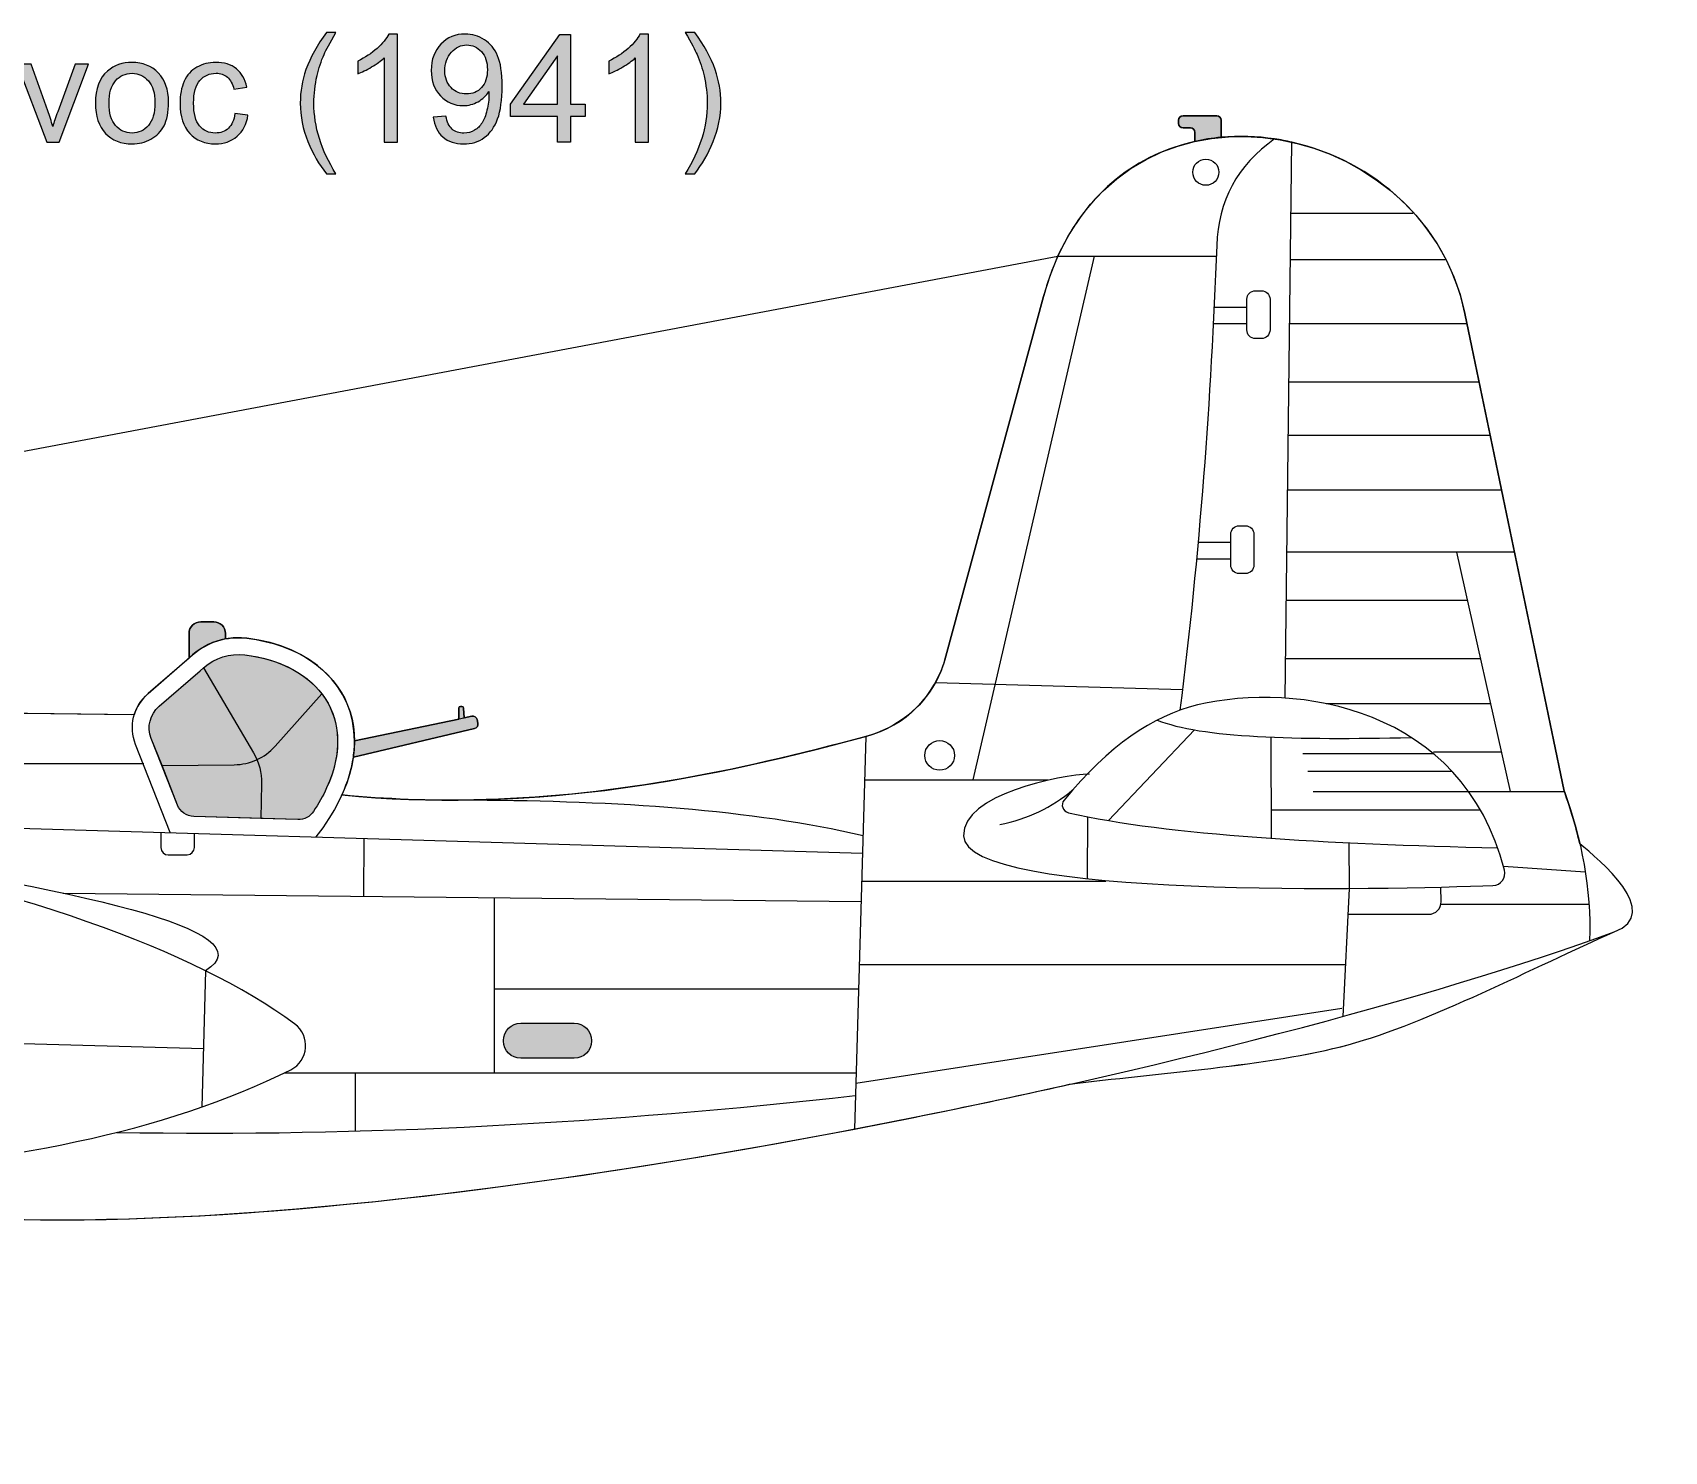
# Model space of a CAD drawing. Extents: x 34 to 386, y 42 to 323.
# Drawn here: x 113.8 to 182.6, y 263.4 to 323.3 of the extents above; entities that cross this region are included whole.
import ezdxf

# ---------------------------------------------------------------- set-up
doc = ezdxf.new("R2010")
doc.units = 0
doc.header["$MEASUREMENT"] = 0
for name, color, linetype in [('4-VIEW', 7, 'CONTINUOUS'), ('SOLIDS', 7, 'CONTINUOUS'), ('TITLE', 7, 'CONTINUOUS')]:
    doc.layers.add(name, color=color, linetype=linetype)

# ---------------------------------------------------------------- blocks, each defined once
blk = doc.blocks.new('BLOCK_26')
at = {"layer": 'TITLE'}
h = blk.add_hatch(color=7, dxfattribs=at)
h.dxf.hatch_style = 2
edge = h.paths.add_edge_path()
edge.add_spline(control_points=[(126.165, 317.297), (125.857, 317.686), (125.597, 318.141), (125.384, 318.662), (125.171, 319.183), (125.065, 319.722), (125.065, 320.28), (125.065, 320.772), (125.144, 321.243), (125.303, 321.694), (125.489, 322.217), (125.777, 322.738), (126.165, 323.257), (126.165, 323.257), (126.565, 323.257), (126.565, 323.257), (126.315, 322.827), (126.15, 322.52), (126.069, 322.336), (125.943, 322.051), (125.844, 321.753), (125.771, 321.443), (125.683, 321.056), (125.638, 320.668), (125.638, 320.277), (125.638, 319.283), (125.947, 318.29), (126.565, 317.297), (126.565, 317.297), (126.165, 317.297), (126.165, 317.297)], knot_values=[0, 0, 0, 0, 1, 1, 1, 2, 2, 2, 3, 3, 3, 4, 4, 4, 5, 5, 5, 6, 6, 6, 7, 7, 7, 8, 8, 8, 9, 9, 9, 10, 10, 10, 10], degree=3, periodic=1)
h = blk.add_hatch(color=7, dxfattribs=at)
h.dxf.hatch_style = 2
edge = h.paths.add_edge_path()
edge.add_spline(control_points=[(129.16, 318.634), (129.16, 318.634), (128.602, 318.634), (128.602, 318.634), (128.602, 318.634), (128.602, 322.19), (128.602, 322.19), (128.468, 322.062), (128.292, 321.934), (128.074, 321.806), (127.856, 321.678), (127.66, 321.581), (127.486, 321.517), (127.486, 321.517), (127.486, 322.057), (127.486, 322.057), (127.798, 322.204), (128.071, 322.381), (128.305, 322.59), (128.538, 322.799), (128.704, 323.001), (128.801, 323.198), (128.801, 323.198), (129.16, 323.198), (129.16, 323.198), (129.16, 323.198), (129.16, 318.634), (129.16, 318.634)], knot_values=[0, 0, 0, 0, 1, 1, 1, 2, 2, 2, 3, 3, 3, 4, 4, 4, 5, 5, 5, 6, 6, 6, 7, 7, 7, 8, 8, 8, 9, 9, 9, 9], degree=3, periodic=1)
h = blk.add_hatch(color=7, dxfattribs=at)
h.dxf.hatch_style = 2
edge = h.paths.add_edge_path()
edge.add_spline(control_points=[(130.674, 319.685), (130.674, 319.685), (131.21, 319.734), (131.21, 319.734), (131.255, 319.482), (131.342, 319.299), (131.47, 319.186), (131.599, 319.072), (131.763, 319.015), (131.963, 319.015), (132.135, 319.015), (132.285, 319.054), (132.414, 319.133), (132.544, 319.212), (132.65, 319.316), (132.732, 319.448), (132.815, 319.579), (132.884, 319.756), (132.94, 319.979), (132.996, 320.203), (133.024, 320.43), (133.024, 320.662), (133.024, 320.686), (133.023, 320.724), (133.021, 320.773), (132.909, 320.595), (132.757, 320.451), (132.563, 320.341), (132.37, 320.23), (132.161, 320.175), (131.935, 320.175), (131.559, 320.175), (131.241, 320.311), (130.98, 320.584), (130.72, 320.857), (130.59, 321.217), (130.59, 321.663), (130.59, 322.124), (130.726, 322.495), (130.998, 322.776), (131.269, 323.057), (131.61, 323.198), (132.019, 323.198), (132.315, 323.198), (132.585, 323.118), (132.83, 322.959), (133.075, 322.8), (133.261, 322.573), (133.388, 322.279), (133.515, 321.984), (133.579, 321.558), (133.579, 321), (133.579, 320.419), (133.516, 319.956), (133.39, 319.612), (133.264, 319.268), (133.076, 319.006), (132.827, 318.826), (132.578, 318.646), (132.286, 318.556), (131.951, 318.556), (131.595, 318.556), (131.305, 318.655), (131.08, 318.852), (130.854, 319.05), (130.719, 319.327), (130.674, 319.685)], knot_values=[0, 0, 0, 0, 1, 1, 1, 2, 2, 2, 3, 3, 3, 4, 4, 4, 5, 5, 5, 6, 6, 6, 7, 7, 7, 8, 8, 8, 9, 9, 9, 10, 10, 10, 11, 11, 11, 12, 12, 12, 13, 13, 13, 14, 14, 14, 15, 15, 15, 16, 16, 16, 17, 17, 17, 18, 18, 18, 19, 19, 19, 20, 20, 20, 21, 21, 21, 22, 22, 22, 22], degree=3, periodic=1)
edge = h.paths.add_edge_path()
edge.add_spline(control_points=[(132.959, 321.691), (132.959, 322.011), (132.873, 322.266), (132.703, 322.454), (132.532, 322.642), (132.327, 322.736), (132.087, 322.736), (131.839, 322.736), (131.623, 322.635), (131.439, 322.432), (131.255, 322.229), (131.163, 321.967), (131.163, 321.644), (131.163, 321.355), (131.251, 321.12), (131.425, 320.939), (131.6, 320.758), (131.816, 320.668), (132.072, 320.668), (132.33, 320.668), (132.543, 320.758), (132.709, 320.939), (132.875, 321.12), (132.959, 321.371), (132.959, 321.691)], knot_values=[0, 0, 0, 0, 1, 1, 1, 2, 2, 2, 3, 3, 3, 4, 4, 4, 5, 5, 5, 6, 6, 6, 7, 7, 7, 8, 8, 8, 8], degree=3, periodic=1)
h = blk.add_hatch(color=7, dxfattribs=at)
h.dxf.hatch_style = 2
h.paths.add_polyline_path([(135.91, 318.634), (135.91, 319.722), (133.938, 319.722), (133.938, 320.234), (136.013, 323.179), (136.469, 323.179), (136.469, 320.234), (137.082, 320.234), (137.082, 319.722), (136.469, 319.722), (136.469, 318.634)])
h.paths.add_polyline_path([(135.91, 320.234), (135.91, 322.283), (134.487, 320.234)])
h = blk.add_hatch(color=7, dxfattribs=at)
h.dxf.hatch_style = 2
edge = h.paths.add_edge_path()
edge.add_spline(control_points=[(139.755, 318.634), (139.755, 318.634), (139.197, 318.634), (139.197, 318.634), (139.197, 318.634), (139.197, 322.19), (139.197, 322.19), (139.063, 322.062), (138.886, 321.934), (138.668, 321.806), (138.45, 321.678), (138.254, 321.581), (138.081, 321.517), (138.081, 321.517), (138.081, 322.057), (138.081, 322.057), (138.393, 322.204), (138.666, 322.381), (138.899, 322.59), (139.133, 322.799), (139.298, 323.001), (139.395, 323.198), (139.395, 323.198), (139.755, 323.198), (139.755, 323.198), (139.755, 323.198), (139.755, 318.634), (139.755, 318.634)], knot_values=[0, 0, 0, 0, 1, 1, 1, 2, 2, 2, 3, 3, 3, 4, 4, 4, 5, 5, 5, 6, 6, 6, 7, 7, 7, 8, 8, 8, 9, 9, 9, 9], degree=3, periodic=1)
h = blk.add_hatch(color=7, dxfattribs=at)
h.dxf.hatch_style = 2
edge = h.paths.add_edge_path()
edge.add_spline(control_points=[(141.705, 317.297), (141.705, 317.297), (141.305, 317.297), (141.305, 317.297), (141.923, 318.29), (142.232, 319.283), (142.232, 320.277), (142.232, 320.666), (142.188, 321.051), (142.099, 321.434), (142.029, 321.744), (141.931, 322.041), (141.805, 322.327), (141.724, 322.513), (141.558, 322.823), (141.305, 323.257), (141.305, 323.257), (141.705, 323.257), (141.705, 323.257), (142.094, 322.738), (142.381, 322.217), (142.567, 321.694), (142.727, 321.243), (142.806, 320.772), (142.806, 320.28), (142.806, 319.722), (142.699, 319.183), (142.485, 318.662), (142.271, 318.141), (142.011, 317.686), (141.705, 317.297)], knot_values=[0, 0, 0, 0, 1, 1, 1, 2, 2, 2, 3, 3, 3, 4, 4, 4, 5, 5, 5, 6, 6, 6, 7, 7, 7, 8, 8, 8, 9, 9, 9, 10, 10, 10, 10], degree=3, periodic=1)
h = blk.add_hatch(color=7, dxfattribs=at)
h.dxf.hatch_style = 2
edge = h.paths.add_edge_path()
edge.add_spline(control_points=[(114.368, 318.634), (114.368, 318.634), (113.115, 321.927), (113.115, 321.927), (113.115, 321.927), (113.704, 321.927), (113.704, 321.927), (113.704, 321.927), (114.411, 319.955), (114.411, 319.955), (114.487, 319.742), (114.558, 319.521), (114.622, 319.291), (114.671, 319.465), (114.741, 319.674), (114.83, 319.917), (114.83, 319.917), (115.561, 321.927), (115.561, 321.927), (115.561, 321.927), (116.135, 321.927), (116.135, 321.927), (116.135, 321.927), (114.888, 318.634), (114.888, 318.634), (114.888, 318.634), (114.368, 318.634), (114.368, 318.634)], knot_values=[0, 0, 0, 0, 1, 1, 1, 2, 2, 2, 3, 3, 3, 4, 4, 4, 5, 5, 5, 6, 6, 6, 7, 7, 7, 8, 8, 8, 9, 9, 9, 9], degree=3, periodic=1)
h = blk.add_hatch(color=7, dxfattribs=at)
h.dxf.hatch_style = 2
edge = h.paths.add_edge_path()
edge.add_spline(control_points=[(116.42, 320.28), (116.42, 320.89), (116.59, 321.342), (116.929, 321.635), (117.212, 321.879), (117.557, 322.001), (117.964, 322.001), (118.417, 322.001), (118.787, 321.853), (119.074, 321.556), (119.362, 321.259), (119.505, 320.85), (119.505, 320.327), (119.505, 319.903), (119.442, 319.57), (119.315, 319.327), (119.187, 319.084), (119.002, 318.895), (118.76, 318.761), (118.517, 318.627), (118.252, 318.559), (117.964, 318.559), (117.503, 318.559), (117.131, 318.707), (116.846, 319.003), (116.562, 319.298), (116.42, 319.724), (116.42, 320.28)], knot_values=[0, 0, 0, 0, 1, 1, 1, 2, 2, 2, 3, 3, 3, 4, 4, 4, 5, 5, 5, 6, 6, 6, 7, 7, 7, 8, 8, 8, 9, 9, 9, 9], degree=3, periodic=1)
edge = h.paths.add_edge_path()
edge.add_spline(control_points=[(116.994, 320.28), (116.994, 319.859), (117.086, 319.543), (117.27, 319.333), (117.454, 319.123), (117.685, 319.018), (117.964, 319.018), (118.241, 319.018), (118.472, 319.124), (118.656, 319.335), (118.84, 319.545), (118.932, 319.867), (118.932, 320.299), (118.932, 320.706), (118.839, 321.015), (118.654, 321.224), (118.469, 321.434), (118.239, 321.539), (117.964, 321.539), (117.685, 321.539), (117.454, 321.435), (117.27, 321.226), (117.086, 321.017), (116.994, 320.702), (116.994, 320.28)], knot_values=[0, 0, 0, 0, 1, 1, 1, 2, 2, 2, 3, 3, 3, 4, 4, 4, 5, 5, 5, 6, 6, 6, 7, 7, 7, 8, 8, 8, 8], degree=3, periodic=1)
h = blk.add_hatch(color=7, dxfattribs=at)
h.dxf.hatch_style = 2
edge = h.paths.add_edge_path()
edge.add_spline(control_points=[(122.308, 319.84), (122.308, 319.84), (122.857, 319.769), (122.857, 319.769), (122.797, 319.39), (122.644, 319.094), (122.396, 318.88), (122.149, 318.666), (121.846, 318.559), (121.486, 318.559), (121.036, 318.559), (120.674, 318.707), (120.4, 319.001), (120.126, 319.296), (119.989, 319.718), (119.989, 320.268), (119.989, 320.623), (120.048, 320.934), (120.166, 321.201), (120.283, 321.468), (120.463, 321.668), (120.704, 321.801), (120.944, 321.934), (121.206, 322.001), (121.49, 322.001), (121.847, 322.001), (122.14, 321.911), (122.367, 321.73), (122.594, 321.549), (122.74, 321.292), (122.804, 320.959), (122.804, 320.959), (122.262, 320.876), (122.262, 320.876), (122.21, 321.097), (122.118, 321.263), (121.987, 321.375), (121.856, 321.486), (121.697, 321.542), (121.511, 321.542), (121.23, 321.542), (121.002, 321.441), (120.826, 321.24), (120.65, 321.038), (120.562, 320.719), (120.562, 320.283), (120.562, 319.841), (120.647, 319.52), (120.817, 319.319), (120.986, 319.119), (121.207, 319.018), (121.48, 319.018), (121.699, 319.018), (121.882, 319.085), (122.029, 319.22), (122.176, 319.354), (122.269, 319.561), (122.308, 319.84)], knot_values=[0, 0, 0, 0, 1, 1, 1, 2, 2, 2, 3, 3, 3, 4, 4, 4, 5, 5, 5, 6, 6, 6, 7, 7, 7, 8, 8, 8, 9, 9, 9, 10, 10, 10, 11, 11, 11, 12, 12, 12, 13, 13, 13, 14, 14, 14, 15, 15, 15, 16, 16, 16, 17, 17, 17, 18, 18, 18, 19, 19, 19, 19], degree=3, periodic=1)
for points in [[(135.91, 318.634), (135.91, 319.722), (133.938, 319.722), (133.938, 320.234), (136.013, 323.179), (136.469, 323.179), (136.469, 320.234), (137.082, 320.234), (137.082, 319.722), (136.469, 319.722), (136.469, 318.634), (135.91, 318.634)], [(135.91, 320.234), (135.91, 322.283), (134.487, 320.234), (135.91, 320.234)]]:
    blk.add_lwpolyline(points, dxfattribs=at)
for points, knots in [([(126.165, 317.297), (125.857, 317.686), (125.597, 318.141), (125.384, 318.662), (125.171, 319.183), (125.065, 319.722), (125.065, 320.28), (125.065, 320.772), (125.144, 321.243), (125.303, 321.694), (125.489, 322.217), (125.777, 322.738), (126.165, 323.257), (126.165, 323.257), (126.565, 323.257), (126.565, 323.257), (126.315, 322.827), (126.15, 322.52), (126.069, 322.336), (125.943, 322.051), (125.844, 321.753), (125.771, 321.443), (125.683, 321.056), (125.638, 320.668), (125.638, 320.277), (125.638, 319.283), (125.947, 318.29), (126.565, 317.297), (126.565, 317.297), (126.165, 317.297), (126.165, 317.297)], [0, 0, 0, 0, 1, 1, 1, 2, 2, 2, 3, 3, 3, 4, 4, 4, 5, 5, 5, 6, 6, 6, 7, 7, 7, 8, 8, 8, 9, 9, 9, 10, 10, 10, 10]), ([(129.16, 318.634), (129.16, 318.634), (128.602, 318.634), (128.602, 318.634), (128.602, 318.634), (128.602, 322.19), (128.602, 322.19), (128.468, 322.062), (128.292, 321.934), (128.074, 321.806), (127.856, 321.678), (127.66, 321.581), (127.486, 321.517), (127.486, 321.517), (127.486, 322.057), (127.486, 322.057), (127.798, 322.204), (128.071, 322.381), (128.305, 322.59), (128.538, 322.799), (128.704, 323.001), (128.801, 323.198), (128.801, 323.198), (129.16, 323.198), (129.16, 323.198), (129.16, 323.198), (129.16, 318.634), (129.16, 318.634)], [0, 0, 0, 0, 1, 1, 1, 2, 2, 2, 3, 3, 3, 4, 4, 4, 5, 5, 5, 6, 6, 6, 7, 7, 7, 8, 8, 8, 9, 9, 9, 9]), ([(130.674, 319.685), (130.674, 319.685), (131.21, 319.734), (131.21, 319.734), (131.255, 319.482), (131.342, 319.299), (131.47, 319.186), (131.599, 319.072), (131.763, 319.015), (131.963, 319.015), (132.135, 319.015), (132.285, 319.054), (132.414, 319.133), (132.544, 319.212), (132.65, 319.316), (132.732, 319.448), (132.815, 319.579), (132.884, 319.756), (132.94, 319.979), (132.996, 320.203), (133.024, 320.43), (133.024, 320.662), (133.024, 320.686), (133.023, 320.724), (133.021, 320.773), (132.909, 320.595), (132.757, 320.451), (132.563, 320.341), (132.37, 320.23), (132.161, 320.175), (131.935, 320.175), (131.559, 320.175), (131.241, 320.311), (130.98, 320.584), (130.72, 320.857), (130.59, 321.217), (130.59, 321.663), (130.59, 322.124), (130.726, 322.495), (130.998, 322.776), (131.269, 323.057), (131.61, 323.198), (132.019, 323.198), (132.315, 323.198), (132.585, 323.118), (132.83, 322.959), (133.075, 322.8), (133.261, 322.573), (133.388, 322.279), (133.515, 321.984), (133.579, 321.558), (133.579, 321), (133.579, 320.419), (133.516, 319.956), (133.39, 319.612), (133.264, 319.268), (133.076, 319.006), (132.827, 318.826), (132.578, 318.646), (132.286, 318.556), (131.951, 318.556), (131.595, 318.556), (131.305, 318.655), (131.08, 318.852), (130.854, 319.05), (130.719, 319.327), (130.674, 319.685)], [0, 0, 0, 0, 1, 1, 1, 2, 2, 2, 3, 3, 3, 4, 4, 4, 5, 5, 5, 6, 6, 6, 7, 7, 7, 8, 8, 8, 9, 9, 9, 10, 10, 10, 11, 11, 11, 12, 12, 12, 13, 13, 13, 14, 14, 14, 15, 15, 15, 16, 16, 16, 17, 17, 17, 18, 18, 18, 19, 19, 19, 20, 20, 20, 21, 21, 21, 22, 22, 22, 22]), ([(139.755, 318.634), (139.755, 318.634), (139.197, 318.634), (139.197, 318.634), (139.197, 318.634), (139.197, 322.19), (139.197, 322.19), (139.063, 322.062), (138.886, 321.934), (138.668, 321.806), (138.45, 321.678), (138.254, 321.581), (138.081, 321.517), (138.081, 321.517), (138.081, 322.057), (138.081, 322.057), (138.393, 322.204), (138.666, 322.381), (138.899, 322.59), (139.133, 322.799), (139.298, 323.001), (139.395, 323.198), (139.395, 323.198), (139.755, 323.198), (139.755, 323.198), (139.755, 323.198), (139.755, 318.634), (139.755, 318.634)], [0, 0, 0, 0, 1, 1, 1, 2, 2, 2, 3, 3, 3, 4, 4, 4, 5, 5, 5, 6, 6, 6, 7, 7, 7, 8, 8, 8, 9, 9, 9, 9]), ([(141.705, 317.297), (141.705, 317.297), (141.305, 317.297), (141.305, 317.297), (141.923, 318.29), (142.232, 319.283), (142.232, 320.277), (142.232, 320.666), (142.188, 321.051), (142.099, 321.434), (142.029, 321.744), (141.931, 322.041), (141.805, 322.327), (141.724, 322.513), (141.558, 322.823), (141.305, 323.257), (141.305, 323.257), (141.705, 323.257), (141.705, 323.257), (142.094, 322.738), (142.381, 322.217), (142.567, 321.694), (142.727, 321.243), (142.806, 320.772), (142.806, 320.28), (142.806, 319.722), (142.699, 319.183), (142.485, 318.662), (142.271, 318.141), (142.011, 317.686), (141.705, 317.297)], [0, 0, 0, 0, 1, 1, 1, 2, 2, 2, 3, 3, 3, 4, 4, 4, 5, 5, 5, 6, 6, 6, 7, 7, 7, 8, 8, 8, 9, 9, 9, 10, 10, 10, 10]), ([(132.959, 321.691), (132.959, 322.011), (132.873, 322.266), (132.703, 322.454), (132.532, 322.642), (132.327, 322.736), (132.087, 322.736), (131.839, 322.736), (131.623, 322.635), (131.439, 322.432), (131.255, 322.229), (131.163, 321.967), (131.163, 321.644), (131.163, 321.355), (131.251, 321.12), (131.425, 320.939), (131.6, 320.758), (131.816, 320.668), (132.072, 320.668), (132.33, 320.668), (132.543, 320.758), (132.709, 320.939), (132.875, 321.12), (132.959, 321.371), (132.959, 321.691)], [0, 0, 0, 0, 1, 1, 1, 2, 2, 2, 3, 3, 3, 4, 4, 4, 5, 5, 5, 6, 6, 6, 7, 7, 7, 8, 8, 8, 8]), ([(114.368, 318.634), (114.368, 318.634), (113.115, 321.927), (113.115, 321.927), (113.115, 321.927), (113.704, 321.927), (113.704, 321.927), (113.704, 321.927), (114.411, 319.955), (114.411, 319.955), (114.487, 319.742), (114.558, 319.521), (114.622, 319.291), (114.671, 319.465), (114.741, 319.674), (114.83, 319.917), (114.83, 319.917), (115.561, 321.927), (115.561, 321.927), (115.561, 321.927), (116.135, 321.927), (116.135, 321.927), (116.135, 321.927), (114.888, 318.634), (114.888, 318.634), (114.888, 318.634), (114.368, 318.634), (114.368, 318.634)], [0, 0, 0, 0, 1, 1, 1, 2, 2, 2, 3, 3, 3, 4, 4, 4, 5, 5, 5, 6, 6, 6, 7, 7, 7, 8, 8, 8, 9, 9, 9, 9]), ([(116.42, 320.28), (116.42, 320.89), (116.59, 321.342), (116.929, 321.635), (117.212, 321.879), (117.557, 322.001), (117.964, 322.001), (118.417, 322.001), (118.787, 321.853), (119.074, 321.556), (119.362, 321.259), (119.505, 320.85), (119.505, 320.327), (119.505, 319.903), (119.442, 319.57), (119.315, 319.327), (119.187, 319.084), (119.002, 318.895), (118.76, 318.761), (118.517, 318.627), (118.252, 318.559), (117.964, 318.559), (117.503, 318.559), (117.131, 318.707), (116.846, 319.003), (116.562, 319.298), (116.42, 319.724), (116.42, 320.28)], [0, 0, 0, 0, 1, 1, 1, 2, 2, 2, 3, 3, 3, 4, 4, 4, 5, 5, 5, 6, 6, 6, 7, 7, 7, 8, 8, 8, 9, 9, 9, 9]), ([(116.994, 320.28), (116.994, 319.859), (117.086, 319.543), (117.27, 319.333), (117.454, 319.123), (117.685, 319.018), (117.964, 319.018), (118.241, 319.018), (118.472, 319.124), (118.656, 319.335), (118.84, 319.545), (118.932, 319.867), (118.932, 320.299), (118.932, 320.706), (118.839, 321.015), (118.654, 321.224), (118.469, 321.434), (118.239, 321.539), (117.964, 321.539), (117.685, 321.539), (117.454, 321.435), (117.27, 321.226), (117.086, 321.017), (116.994, 320.702), (116.994, 320.28)], [0, 0, 0, 0, 1, 1, 1, 2, 2, 2, 3, 3, 3, 4, 4, 4, 5, 5, 5, 6, 6, 6, 7, 7, 7, 8, 8, 8, 8]), ([(122.308, 319.84), (122.308, 319.84), (122.857, 319.769), (122.857, 319.769), (122.797, 319.39), (122.644, 319.094), (122.396, 318.88), (122.149, 318.666), (121.846, 318.559), (121.486, 318.559), (121.036, 318.559), (120.674, 318.707), (120.4, 319.001), (120.126, 319.296), (119.989, 319.718), (119.989, 320.268), (119.989, 320.623), (120.048, 320.934), (120.166, 321.201), (120.283, 321.468), (120.463, 321.668), (120.704, 321.801), (120.944, 321.934), (121.206, 322.001), (121.49, 322.001), (121.847, 322.001), (122.14, 321.911), (122.367, 321.73), (122.594, 321.549), (122.74, 321.292), (122.804, 320.959), (122.804, 320.959), (122.262, 320.876), (122.262, 320.876), (122.21, 321.097), (122.118, 321.263), (121.987, 321.375), (121.856, 321.486), (121.697, 321.542), (121.511, 321.542), (121.23, 321.542), (121.002, 321.441), (120.826, 321.24), (120.65, 321.038), (120.562, 320.719), (120.562, 320.283), (120.562, 319.841), (120.647, 319.52), (120.817, 319.319), (120.986, 319.119), (121.207, 319.018), (121.48, 319.018), (121.699, 319.018), (121.882, 319.085), (122.029, 319.22), (122.176, 319.354), (122.269, 319.561), (122.308, 319.84)], [0, 0, 0, 0, 1, 1, 1, 2, 2, 2, 3, 3, 3, 4, 4, 4, 5, 5, 5, 6, 6, 6, 7, 7, 7, 8, 8, 8, 9, 9, 9, 10, 10, 10, 11, 11, 11, 12, 12, 12, 13, 13, 13, 14, 14, 14, 15, 15, 15, 16, 16, 16, 17, 17, 17, 18, 18, 18, 19, 19, 19, 19])]:
    blk.add_open_spline(points, degree=3, knots=knots, dxfattribs=at)

msp = doc.modelspace()

# ---------------------------------------------------------------- hatches: boundary and pattern name
at = {"layer": 'SOLIDS'}
h = msp.add_hatch(color=7, dxfattribs=at)
edge = h.paths.add_edge_path()
edge.add_spline(control_points=[(162.116, 319.561), (162.116, 319.561), (162.116, 319.426), (162.116, 319.426), (162.116, 319.322), (162.201, 319.237), (162.306, 319.237), (162.306, 319.237), (162.615, 319.237), (162.615, 319.237), (162.72, 319.237), (162.805, 319.152), (162.805, 319.047), (162.805, 319.047), (162.805, 318.661), (162.805, 318.661), (163.171, 318.745), (163.543, 318.803), (163.917, 318.837), (163.917, 318.837), (163.917, 319.561), (163.917, 319.561), (163.917, 319.665), (163.832, 319.751), (163.727, 319.751), (163.727, 319.751), (162.306, 319.751), (162.306, 319.751), (162.201, 319.751), (162.116, 319.665), (162.116, 319.561)], knot_values=[0, 0, 0, 0, 1, 1, 1, 2, 2, 2, 3, 3, 3, 4, 4, 4, 5, 5, 5, 6, 6, 6, 7, 7, 7, 8, 8, 8, 9, 9, 9, 10, 10, 10, 10], degree=3, periodic=1)
h = msp.add_hatch(color=7, dxfattribs=at)
edge = h.paths.add_edge_path()
edge.add_spline(control_points=[(120.867, 298.388), (120.593, 298.388), (120.369, 298.165), (120.369, 297.891), (120.369, 297.891), (120.369, 296.856), (120.369, 296.856), (120.369, 296.856), (120.519, 296.987), (120.519, 296.987), (120.935, 297.348), (121.402, 297.577), (121.908, 297.67), (121.908, 297.67), (121.908, 297.891), (121.908, 297.891), (121.908, 298.165), (121.685, 298.388), (121.41, 298.388), (121.41, 298.388), (120.867, 298.388), (120.867, 298.388)], knot_values=[0, 0, 0, 0, 1, 1, 1, 2, 2, 2, 3, 3, 3, 4, 4, 4, 5, 5, 5, 6, 6, 6, 7, 7, 7, 7], degree=3, periodic=1)
h = msp.add_hatch(color=7, dxfattribs=at)
edge = h.paths.add_edge_path()
edge.add_spline(control_points=[(119.111, 294.82), (118.714, 294.475), (118.587, 293.957), (118.779, 293.467), (118.779, 293.467), (119.231, 292.316), (119.231, 292.316), (119.231, 292.316), (119.883, 290.654), (119.883, 290.654), (119.997, 290.365), (120.257, 290.182), (120.567, 290.173), (120.567, 290.173), (123.402, 290.089), (123.402, 290.089), (123.402, 290.089), (124.966, 290.043), (124.966, 290.043), (125.236, 290.035), (125.472, 290.157), (125.621, 290.384), (125.83, 290.7), (126.017, 291.03), (126.173, 291.374), (126.892, 292.95), (126.74, 294.337), (125.976, 295.344), (125.976, 295.344), (124.005, 293.143), (124.005, 293.143), (124.005, 293.143), (125.976, 295.344), (125.976, 295.344), (125.306, 296.226), (124.165, 296.817), (122.727, 296.987), (122.07, 297.065), (121.485, 296.885), (120.986, 296.45), (120.986, 296.45), (120.836, 296.319), (120.836, 296.319), (120.836, 296.319), (119.111, 294.82), (119.111, 294.82)], knot_values=[0, 0, 0, 0, 1, 1, 1, 2, 2, 2, 3, 3, 3, 4, 4, 4, 5, 5, 5, 6, 6, 6, 7, 7, 7, 8, 8, 8, 9, 9, 9, 10, 10, 10, 11, 11, 11, 12, 12, 12, 13, 13, 13, 14, 14, 14, 15, 15, 15, 15], degree=3, periodic=1)
h = msp.add_hatch(color=7, dxfattribs=at)
edge = h.paths.add_edge_path()
edge.add_spline(control_points=[(131.749, 294.285), (131.749, 294.285), (127.352, 293.362), (127.352, 293.362), (127.353, 293.139), (127.337, 292.911), (127.303, 292.677), (127.303, 292.677), (132.418, 293.883), (132.418, 293.883), (132.519, 293.907), (132.582, 294.007), (132.56, 294.109), (132.56, 294.109), (132.527, 294.257), (132.527, 294.257), (132.504, 294.358), (132.404, 294.423), (132.303, 294.401), (132.303, 294.401), (131.974, 294.333), (131.974, 294.333), (131.974, 294.333), (131.951, 294.749), (131.951, 294.749), (131.949, 294.786), (131.918, 294.816), (131.88, 294.816), (131.88, 294.816), (131.82, 294.816), (131.82, 294.816), (131.781, 294.816), (131.749, 294.784), (131.749, 294.745), (131.749, 294.745), (131.749, 294.285), (131.749, 294.285)], knot_values=[0, 0, 0, 0, 1, 1, 1, 2, 2, 2, 3, 3, 3, 4, 4, 4, 5, 5, 5, 6, 6, 6, 7, 7, 7, 8, 8, 8, 9, 9, 9, 10, 10, 10, 11, 11, 11, 12, 12, 12, 12], degree=3, periodic=1)
h = msp.add_hatch(color=7, dxfattribs=at)
edge = h.paths.add_edge_path()
edge.add_spline(control_points=[(136.622, 281.443), (136.622, 281.443), (134.366, 281.443), (134.366, 281.443), (133.967, 281.443), (133.64, 281.116), (133.64, 280.716), (133.64, 280.716), (133.64, 280.691), (133.64, 280.691), (133.64, 280.291), (133.967, 279.964), (134.366, 279.964), (134.366, 279.964), (136.622, 279.964), (136.622, 279.964), (137.022, 279.964), (137.349, 280.291), (137.349, 280.691), (137.349, 280.691), (137.349, 280.716), (137.349, 280.716), (137.349, 281.116), (137.022, 281.443), (136.622, 281.443)], knot_values=[0, 0, 0, 0, 1, 1, 1, 2, 2, 2, 3, 3, 3, 4, 4, 4, 5, 5, 5, 6, 6, 6, 7, 7, 7, 8, 8, 8, 8], degree=3, periodic=1)

# ---------------------------------------------------------------- linework, layer by layer
at = {"layer": '4-VIEW', "color": 7}
for points in [[(166.62, 295.167), (166.903, 318.633)], [(166.867, 315.641), (172.002, 315.641)], [(87.594, 300.724), (157.027, 313.82)], [(158.556, 313.82), (153.442, 291.722)], [(157.027, 313.82), (163.709, 313.82)], [(166.843, 313.684), (173.368, 313.684)], [(164.999, 311.66), (163.62, 311.66)], [(164.999, 310.958), (163.583, 310.958)], [(166.81, 310.978), (174.285, 310.978)], [(166.781, 308.522), (174.785, 308.522)], [(166.754, 306.265), (175.268, 306.265)], [(166.726, 303.961), (175.756, 303.961)], [(164.319, 301.74), (162.941, 301.74)], [(164.319, 301.038), (162.904, 301.038)], [(176.293, 301.325), (166.696, 301.325)], [(173.847, 301.325), (176.103, 291.221)], [(166.67, 299.296), (174.308, 299.296)], [(166.64, 296.841), (174.849, 296.841)], [(151.86, 295.824), (162.285, 295.534)], [(168.343, 294.933), (175.278, 294.933)], [(148.929, 293.551), (148.439, 276.978)], [(162.784, 293.824), (159.167, 289.998)], [(166.017, 293.52), (166.021, 289.25)], [(167.367, 292.829), (172.873, 292.829)], [(175.731, 292.885), (172.873, 292.885)], [(111.97, 292.41), (118.46, 292.41)], [(167.566, 292.088), (173.645, 292.088)], [(148.875, 291.722), (156.606, 291.722)], [(167.798, 291.221), (174.394, 291.221)], [(174.394, 291.221), (178.396, 291.221)], [(100.351, 290.06), (148.783, 288.628)], [(158.276, 290.161), (158.261, 287.546)], [(166.02, 290.447), (174.833, 290.447)], [(127.75, 289.25), (127.725, 286.807)], [(169.302, 289.061), (169.311, 287.135)], [(175.823, 288.077), (179.279, 287.837)], [(148.748, 287.435), (159.056, 287.435)], [(169.311, 287.135), (169.048, 281.727)], [(115.059, 286.94), (148.723, 286.586)], [(133.24, 286.749), (133.24, 279.351)], [(173.198, 286.463), (179.431, 286.463)], [(121.067, 283.661), (120.908, 277.905)], [(148.644, 283.924), (169.126, 283.924)], [(148.613, 282.875), (133.24, 282.875)], [(148.496, 278.915), (169.01, 282.084)], [(112.321, 280.61), (120.976, 280.371)], [(124.395, 279.351), (148.511, 279.351)], [(127.373, 279.351), (127.378, 276.89)]]:
    msp.add_lwpolyline(points, dxfattribs=at)
for points, knots in [([(126.82, 291.079), (134.412, 290.347), (141.433, 291.505), (148.929, 293.551), (150.62, 294.013), (151.845, 295.24), (152.304, 296.932), (152.304, 296.932), (156.42, 312.115), (156.42, 312.115), (159.192, 322.338), (172.404, 320.038), (174.197, 311.407), (174.197, 311.407), (178.388, 291.244), (178.388, 291.244), (178.39, 291.234), (178.392, 291.227), (178.396, 291.218), (179.119, 289.214), (179.534, 287.132), (179.459, 284.928)], [0, 0, 0, 0, 1, 1, 1, 2, 2, 2, 3, 3, 3, 4, 4, 4, 5, 5, 5, 6, 6, 6, 7, 7, 7, 7]), ([(163.917, 318.837), (163.917, 318.837), (163.917, 319.561), (163.917, 319.561), (163.917, 319.665), (163.832, 319.751), (163.727, 319.751), (163.727, 319.751), (162.306, 319.751), (162.306, 319.751), (162.201, 319.751), (162.116, 319.665), (162.116, 319.561), (162.116, 319.561), (162.116, 319.426), (162.116, 319.426), (162.116, 319.322), (162.201, 319.237), (162.306, 319.237), (162.306, 319.237), (162.615, 319.237), (162.615, 319.237), (162.72, 319.237), (162.805, 319.152), (162.805, 319.047), (162.805, 319.047), (162.805, 318.661), (162.805, 318.661)], [0, 0, 0, 0, 1, 1, 1, 2, 2, 2, 3, 3, 3, 4, 4, 4, 5, 5, 5, 6, 6, 6, 7, 7, 7, 8, 8, 8, 9, 9, 9, 9]), ([(166.172, 318.77), (164.584, 317.647), (163.794, 316.153), (163.726, 314.273), (163.489, 307.79), (163.006, 301.257), (162.176, 294.656)], [0, 0, 0, 0, 1, 1, 1, 2, 2, 2, 2]), ([(163.268, 316.812), (163.573, 316.812), (163.82, 317.059), (163.82, 317.363), (163.82, 317.668), (163.573, 317.915), (163.268, 317.915), (162.964, 317.915), (162.717, 317.668), (162.717, 317.363), (162.717, 317.059), (162.964, 316.812), (163.268, 316.812), (163.268, 316.812), (163.268, 316.812), (163.268, 316.812)], [0, 0, 0, 0, 1, 1, 1, 2, 2, 2, 3, 3, 3, 4, 4, 4, 5, 5, 5, 5]), ([(165.362, 310.344), (165.362, 310.344), (165.613, 310.344), (165.613, 310.344), (165.813, 310.344), (165.976, 310.508), (165.976, 310.708), (165.976, 310.708), (165.976, 311.999), (165.976, 311.999), (165.976, 312.199), (165.813, 312.362), (165.613, 312.362), (165.613, 312.362), (165.362, 312.362), (165.362, 312.362), (165.162, 312.362), (164.999, 312.199), (164.999, 311.999), (164.999, 311.999), (164.999, 310.708), (164.999, 310.708), (164.999, 310.508), (165.162, 310.344), (165.362, 310.344), (165.362, 310.344), (165.362, 310.344), (165.362, 310.344)], [0, 0, 0, 0, 1, 1, 1, 2, 2, 2, 3, 3, 3, 4, 4, 4, 5, 5, 5, 6, 6, 6, 7, 7, 7, 8, 8, 8, 9, 9, 9, 9]), ([(164.682, 300.424), (164.682, 300.424), (164.934, 300.424), (164.934, 300.424), (165.133, 300.424), (165.297, 300.588), (165.297, 300.788), (165.297, 300.788), (165.297, 302.079), (165.297, 302.079), (165.297, 302.278), (165.133, 302.442), (164.934, 302.442), (164.934, 302.442), (164.682, 302.442), (164.682, 302.442), (164.483, 302.442), (164.319, 302.278), (164.319, 302.079), (164.319, 302.079), (164.319, 300.788), (164.319, 300.788), (164.319, 300.588), (164.483, 300.424), (164.682, 300.424), (164.682, 300.424), (164.682, 300.424), (164.682, 300.424)], [0, 0, 0, 0, 1, 1, 1, 2, 2, 2, 3, 3, 3, 4, 4, 4, 5, 5, 5, 6, 6, 6, 7, 7, 7, 8, 8, 8, 9, 9, 9, 9]), ([(120.369, 296.856), (120.369, 296.856), (120.369, 297.891), (120.369, 297.891), (120.369, 298.165), (120.593, 298.388), (120.867, 298.388), (120.867, 298.388), (121.41, 298.388), (121.41, 298.388), (121.685, 298.388), (121.908, 298.165), (121.908, 297.891), (121.908, 297.891), (121.908, 297.67), (121.908, 297.67)], [0, 0, 0, 0, 1, 1, 1, 2, 2, 2, 3, 3, 3, 4, 4, 4, 5, 5, 5, 5]), ([(119.576, 289.491), (119.576, 289.491), (118.118, 293.207), (118.118, 293.207), (117.815, 293.977), (118.021, 294.814), (118.644, 295.356), (118.644, 295.356), (120.519, 296.987), (120.519, 296.987), (121.172, 297.554), (121.951, 297.795), (122.81, 297.692), (126.997, 297.197), (128.992, 293.462), (125.72, 289.31)], [0, 0, 0, 0, 1, 1, 1, 2, 2, 2, 3, 3, 3, 4, 4, 4, 5, 5, 5, 5]), ([(120.567, 290.173), (120.567, 290.173), (124.966, 290.043), (124.966, 290.043), (125.236, 290.035), (125.472, 290.157), (125.621, 290.384), (125.83, 290.7), (126.017, 291.03), (126.173, 291.374), (127.522, 294.332), (125.805, 296.623), (122.727, 296.987), (122.07, 297.065), (121.485, 296.885), (120.986, 296.45), (120.986, 296.45), (120.836, 296.32), (120.836, 296.32), (120.836, 296.32), (119.111, 294.82), (119.111, 294.82), (118.714, 294.475), (118.587, 293.957), (118.779, 293.467), (118.779, 293.467), (119.883, 290.654), (119.883, 290.654), (119.997, 290.365), (120.257, 290.182), (120.567, 290.173), (120.567, 290.173), (120.567, 290.173), (120.567, 290.173)], [0, 0, 0, 0, 1, 1, 1, 2, 2, 2, 3, 3, 3, 4, 4, 4, 5, 5, 5, 6, 6, 6, 7, 7, 7, 8, 8, 8, 9, 9, 9, 10, 10, 10, 11, 11, 11, 11]), ([(120.986, 296.45), (120.986, 296.45), (123.085, 292.862), (123.085, 292.862), (123.328, 292.446), (123.437, 292.031), (123.428, 291.55), (123.428, 291.55), (123.402, 290.089), (123.402, 290.089)], [0, 0, 0, 0, 1, 1, 1, 2, 2, 2, 3, 3, 3, 3]), ([(119.231, 292.316), (119.231, 292.316), (122.27, 292.354), (122.27, 292.354), (122.957, 292.363), (123.546, 292.631), (124.005, 293.143), (124.005, 293.143), (125.976, 295.344), (125.976, 295.344)], [0, 0, 0, 0, 1, 1, 1, 2, 2, 2, 3, 3, 3, 3]), ([(158.362, 291.957), (157.137, 291.927), (153.002, 291.102), (153.041, 289.354), (153.101, 286.674), (171.168, 287.098), (175.383, 287.257), (175.716, 287.27), (175.95, 287.584), (175.868, 287.907), (174.116, 294.781), (167.094, 295.877), (162.922, 294.878), (161.044, 294.428), (159.166, 293.155), (157.288, 290.865), (157.131, 290.674), (157.229, 290.386), (157.471, 290.331), (161.731, 289.363), (168.372, 289.026), (175.586, 288.841)], [0, 0, 0, 0, 1, 1, 1, 2, 2, 2, 3, 3, 3, 4, 4, 4, 5, 5, 5, 6, 6, 6, 7, 7, 7, 7]), ([(117.925, 294.464), (117.925, 294.464), (64.77, 295.128), (64.77, 295.128), (60.616, 295.18), (58.257, 290.851), (55.11, 290.617), (41.632, 289.612), (35.955, 286.924), (34.511, 283.323), (34.397, 283.041), (34.431, 282.745), (34.605, 282.495), (38.851, 276.409), (47.267, 274.506), (57.852, 274.351), (83.85, 273.97), (90.495, 273.419), (114.102, 273.152), (133.396, 272.934), (165.091, 279.687), (180.499, 285.3), (182.614, 286.07), (179.835, 288.382), (179.051, 289.009)], [0, 0, 0, 0, 1, 1, 1, 2, 2, 2, 3, 3, 3, 4, 4, 4, 5, 5, 5, 6, 6, 6, 7, 7, 7, 8, 8, 8, 8]), ([(131.749, 294.285), (131.749, 294.285), (131.749, 294.745), (131.749, 294.745), (131.749, 294.784), (131.781, 294.816), (131.82, 294.816), (131.82, 294.816), (131.88, 294.816), (131.88, 294.816), (131.918, 294.816), (131.949, 294.786), (131.951, 294.749), (131.951, 294.749), (131.974, 294.333), (131.974, 294.333)], [0, 0, 0, 0, 1, 1, 1, 2, 2, 2, 3, 3, 3, 4, 4, 4, 5, 5, 5, 5]), ([(127.352, 293.362), (127.352, 293.362), (132.303, 294.401), (132.303, 294.401), (132.404, 294.423), (132.504, 294.358), (132.527, 294.257), (132.527, 294.257), (132.56, 294.109), (132.56, 294.109), (132.582, 294.008), (132.519, 293.907), (132.418, 293.883), (132.418, 293.883), (127.303, 292.677), (127.303, 292.677)], [0, 0, 0, 0, 1, 1, 1, 2, 2, 2, 3, 3, 3, 4, 4, 4, 5, 5, 5, 5]), ([(152.039, 292.121), (152.385, 292.121), (152.665, 292.401), (152.665, 292.748), (152.665, 293.094), (152.385, 293.374), (152.039, 293.374), (151.693, 293.374), (151.412, 293.094), (151.412, 292.748), (151.412, 292.401), (151.693, 292.121), (152.039, 292.121), (152.039, 292.121), (152.039, 292.121), (152.039, 292.121)], [0, 0, 0, 0, 1, 1, 1, 2, 2, 2, 3, 3, 3, 4, 4, 4, 5, 5, 5, 5]), ([(80.034, 291.246), (77.328, 291.411), (74.836, 290.984), (72.757, 290.091), (72.124, 289.819), (71.718, 289.251), (71.685, 288.563), (71.685, 288.563), (71.218, 279.013), (71.218, 279.013), (71.184, 278.329), (71.502, 277.722), (72.093, 277.376), (74.13, 276.182), (76.457, 276.113), (78.806, 275.904), (97.39, 274.25), (114.042, 274.162), (124.658, 279.48), (125.42, 279.862), (125.509, 280.909), (124.822, 281.414), (120.533, 284.564), (113.306, 287.165), (102.244, 289.243)], [0, 0, 0, 0, 1, 1, 1, 2, 2, 2, 3, 3, 3, 4, 4, 4, 5, 5, 5, 6, 6, 6, 7, 7, 7, 8, 8, 8, 8]), ([(119.184, 289.503), (119.184, 289.503), (119.184, 288.858), (119.184, 288.858), (119.184, 288.685), (119.322, 288.548), (119.494, 288.549), (119.494, 288.549), (120.292, 288.554), (120.292, 288.554), (120.461, 288.554), (120.598, 288.693), (120.598, 288.862), (120.598, 288.862), (120.598, 289.461), (120.598, 289.461)], [0, 0, 0, 0, 1, 1, 1, 2, 2, 2, 3, 3, 3, 4, 4, 4, 5, 5, 5, 5]), ([(169.246, 286.042), (169.246, 286.042), (172.674, 286.042), (172.674, 286.042), (172.969, 286.042), (173.202, 286.281), (173.195, 286.576), (173.195, 286.576), (173.181, 287.191), (173.181, 287.191)], [0, 0, 0, 0, 1, 1, 1, 2, 2, 2, 3, 3, 3, 3]), ([(157.521, 278.868), (161.064, 279.33), (165.931, 279.63), (169.275, 280.537), (172.649, 281.453), (177.189, 283.843), (180.499, 285.3)], [0, 0, 0, 0, 1, 1, 1, 2, 2, 2, 2]), ([(134.366, 279.964), (134.366, 279.964), (136.622, 279.964), (136.622, 279.964), (137.022, 279.964), (137.349, 280.291), (137.349, 280.691), (137.349, 280.691), (137.349, 280.716), (137.349, 280.716), (137.349, 281.116), (137.022, 281.443), (136.622, 281.443), (136.622, 281.443), (134.366, 281.443), (134.366, 281.443), (133.967, 281.443), (133.64, 281.116), (133.64, 280.716), (133.64, 280.716), (133.64, 280.691), (133.64, 280.691), (133.64, 280.291), (133.967, 279.964), (134.366, 279.964), (134.366, 279.964), (134.366, 279.964), (134.366, 279.964)], [0, 0, 0, 0, 1, 1, 1, 2, 2, 2, 3, 3, 3, 4, 4, 4, 5, 5, 5, 6, 6, 6, 7, 7, 7, 8, 8, 8, 9, 9, 9, 9])]:
    msp.add_open_spline(points, degree=3, knots=knots, dxfattribs=at)
for points in [[(161.222, 294.241), (163.03, 293.487), (167.115, 293.391), (171.933, 293.507)], [(154.571, 289.833), (155.756, 290.059), (156.775, 290.556), (157.65, 291.294)], [(132.382, 290.868), (138.428, 290.834), (144.096, 290.473), (148.805, 289.369)], [(104.37, 288.827), (115.557, 287.105), (123.802, 285.383), (121.067, 283.661)], [(117.319, 276.837), (127.777, 276.649), (138.157, 277.24), (148.481, 278.389)]]:
    msp.add_open_spline(points, degree=3, dxfattribs=at)
at = {"layer": 'SOLIDS'}
for points, knots in [([(72.532, 295.031), (72.532, 295.031), (86.592, 294.855), (86.592, 294.855), (86.592, 294.855), (86.903, 294.852), (86.903, 294.852), (86.903, 294.852), (87.146, 300.73), (87.146, 300.73), (87.157, 300.98), (87.592, 300.975), (87.594, 300.724), (87.594, 300.724), (87.617, 294.843), (87.617, 294.843), (87.617, 294.843), (118.061, 294.465), (118.061, 294.465), (118.162, 294.8), (118.36, 295.109), (118.644, 295.356), (118.644, 295.356), (120.369, 296.856), (120.369, 296.856), (120.369, 296.856), (120.369, 297.891), (120.369, 297.891), (120.369, 298.165), (120.593, 298.388), (120.867, 298.388), (120.867, 298.388), (121.41, 298.388), (121.41, 298.388), (121.685, 298.388), (121.908, 298.165), (121.908, 297.891), (121.908, 297.891), (121.908, 297.669), (121.908, 297.669), (122.197, 297.722), (122.498, 297.729), (122.81, 297.692), (125.545, 297.369), (127.344, 295.663), (127.352, 293.362), (127.352, 293.362), (131.749, 294.285), (131.749, 294.285), (131.749, 294.285), (131.749, 294.745), (131.749, 294.745), (131.749, 294.784), (131.781, 294.816), (131.82, 294.816), (131.82, 294.816), (131.88, 294.816), (131.88, 294.816), (131.918, 294.816), (131.949, 294.786), (131.951, 294.749), (131.951, 294.749), (131.974, 294.333), (131.974, 294.333), (131.974, 294.333), (132.303, 294.401), (132.303, 294.401), (132.404, 294.423), (132.504, 294.358), (132.527, 294.257), (132.527, 294.257), (132.56, 294.109), (132.56, 294.109), (132.582, 294.007), (132.519, 293.907), (132.418, 293.883), (132.418, 293.883), (127.303, 292.677), (127.303, 292.677), (127.23, 292.165), (127.071, 291.63), (126.82, 291.079), (128.704, 290.897), (130.552, 290.832), (132.382, 290.868), (137.926, 290.977), (143.293, 292.013), (148.929, 293.551), (150.224, 293.905), (151.246, 294.707), (151.859, 295.824), (152.047, 296.165), (152.196, 296.536), (152.304, 296.932), (152.304, 296.932), (156.42, 312.115), (156.42, 312.115), (156.587, 312.728), (156.79, 313.296), (157.027, 313.82), (158.273, 316.58), (160.428, 318.129), (162.805, 318.661), (162.805, 318.661), (162.805, 319.047), (162.805, 319.047), (162.805, 319.152), (162.72, 319.237), (162.615, 319.237), (162.615, 319.237), (162.306, 319.237), (162.306, 319.237), (162.201, 319.237), (162.116, 319.322), (162.116, 319.426), (162.116, 319.426), (162.116, 319.561), (162.116, 319.561), (162.116, 319.665), (162.201, 319.751), (162.306, 319.751), (162.306, 319.751), (163.727, 319.751), (163.727, 319.751), (163.832, 319.751), (163.917, 319.665), (163.917, 319.561), (163.917, 319.561), (163.917, 318.837), (163.917, 318.837), (164.665, 318.906), (165.423, 318.882), (166.172, 318.77), (166.417, 318.733), (166.661, 318.688), (166.903, 318.632), (170.314, 317.857), (173.396, 315.264), (174.197, 311.407), (174.197, 311.407), (175.266, 306.265), (175.266, 306.265), (175.266, 306.265), (175.745, 303.961), (175.745, 303.961), (175.745, 303.961), (176.293, 301.325), (176.293, 301.325), (176.293, 301.325), (178.388, 291.244), (178.388, 291.244), (178.388, 291.244), (178.396, 291.221), (178.396, 291.221), (178.396, 291.221), (178.396, 291.218), (178.396, 291.218), (178.657, 290.492), (178.879, 289.757), (179.051, 289.009), (179.835, 288.382), (182.614, 286.07), (180.499, 285.3), (177.189, 283.843), (172.649, 281.453), (169.275, 280.537), (165.933, 279.63), (161.067, 279.331), (157.525, 278.869), (157.524, 278.868), (157.523, 278.868), (157.521, 278.868), (154.56, 278.202), (151.514, 277.567), (148.439, 276.978), (136.276, 274.649), (123.665, 273.044), (114.102, 273.152), (106.942, 273.233), (101.341, 273.34), (96.289, 273.461), (97.967, 272.554), (99.108, 270.779), (99.108, 268.737), (99.108, 265.774), (96.706, 263.372), (93.742, 263.372), (90.779, 263.372), (88.377, 265.774), (88.377, 268.737), (88.377, 270.876), (89.628, 272.722), (91.438, 273.584), (86.467, 273.716), (81.724, 273.859), (76.086, 273.998), (71.008, 274.122), (65.204, 274.243), (57.852, 274.351), (55.803, 274.38), (53.836, 274.476), (51.964, 274.655), (44.165, 275.399), (38.03, 277.587), (34.605, 282.495), (34.431, 282.745), (34.397, 283.041), (34.511, 283.323), (35.058, 284.689), (36.215, 285.923), (38.174, 286.984), (39.077, 287.472), (40.151, 287.924), (41.414, 288.335), (42.527, 288.698), (43.788, 289.029), (45.21, 289.325), (46.655, 289.626), (48.266, 289.891), (50.056, 290.118), (50.056, 290.118), (50.163, 291.879), (50.163, 291.879), (50.177, 292.119), (50.599, 292.122), (50.621, 291.884), (50.621, 291.884), (50.776, 290.206), (50.776, 290.206), (51.418, 290.281), (52.082, 290.352), (52.769, 290.418), (53.522, 290.49), (54.302, 290.557), (55.11, 290.617), (55.449, 290.642), (55.78, 290.715), (56.104, 290.825), (58.02, 291.475), (59.729, 293.415), (61.9, 294.454), (62.768, 294.87), (63.711, 295.142), (64.77, 295.128), (64.77, 295.128), (66.462, 295.107), (66.462, 295.107), (66.462, 295.107), (67.139, 295.098), (67.139, 295.098), (67.139, 295.098), (71.7, 295.042), (71.7, 295.042), (71.7, 295.042), (72.532, 295.031), (72.532, 295.031)], [0, 0, 0, 0, 1, 1, 1, 2, 2, 2, 3, 3, 3, 4, 4, 4, 5, 5, 5, 6, 6, 6, 7, 7, 7, 8, 8, 8, 9, 9, 9, 10, 10, 10, 11, 11, 11, 12, 12, 12, 13, 13, 13, 14, 14, 14, 15, 15, 15, 16, 16, 16, 17, 17, 17, 18, 18, 18, 19, 19, 19, 20, 20, 20, 21, 21, 21, 22, 22, 22, 23, 23, 23, 24, 24, 24, 25, 25, 25, 26, 26, 26, 27, 27, 27, 28, 28, 28, 29, 29, 29, 30, 30, 30, 31, 31, 31, 32, 32, 32, 33, 33, 33, 34, 34, 34, 35, 35, 35, 36, 36, 36, 37, 37, 37, 38, 38, 38, 39, 39, 39, 40, 40, 40, 41, 41, 41, 42, 42, 42, 43, 43, 43, 44, 44, 44, 45, 45, 45, 46, 46, 46, 47, 47, 47, 48, 48, 48, 49, 49, 49, 50, 50, 50, 51, 51, 51, 52, 52, 52, 53, 53, 53, 54, 54, 54, 55, 55, 55, 56, 56, 56, 57, 57, 57, 58, 58, 58, 59, 59, 59, 60, 60, 60, 61, 61, 61, 62, 62, 62, 63, 63, 63, 64, 64, 64, 65, 65, 65, 66, 66, 66, 67, 67, 67, 68, 68, 68, 69, 69, 69, 70, 70, 70, 71, 71, 71, 72, 72, 72, 73, 73, 73, 74, 74, 74, 75, 75, 75, 76, 76, 76, 77, 77, 77, 78, 78, 78, 79, 79, 79, 80, 80, 80, 81, 81, 81, 82, 82, 82, 83, 83, 83, 84, 84, 84, 85, 85, 85, 85]), ([(162.116, 319.561), (162.116, 319.561), (162.116, 319.426), (162.116, 319.426), (162.116, 319.322), (162.201, 319.237), (162.306, 319.237), (162.306, 319.237), (162.615, 319.237), (162.615, 319.237), (162.72, 319.237), (162.805, 319.152), (162.805, 319.047), (162.805, 319.047), (162.805, 318.661), (162.805, 318.661), (163.171, 318.745), (163.543, 318.803), (163.917, 318.837), (163.917, 318.837), (163.917, 319.561), (163.917, 319.561), (163.917, 319.665), (163.832, 319.751), (163.727, 319.751), (163.727, 319.751), (162.306, 319.751), (162.306, 319.751), (162.201, 319.751), (162.116, 319.665), (162.116, 319.561)], [0, 0, 0, 0, 1, 1, 1, 2, 2, 2, 3, 3, 3, 4, 4, 4, 5, 5, 5, 6, 6, 6, 7, 7, 7, 8, 8, 8, 9, 9, 9, 10, 10, 10, 10]), ([(120.867, 298.388), (120.593, 298.388), (120.369, 298.165), (120.369, 297.891), (120.369, 297.891), (120.369, 296.856), (120.369, 296.856), (120.369, 296.856), (120.519, 296.987), (120.519, 296.987), (120.935, 297.348), (121.402, 297.577), (121.908, 297.67), (121.908, 297.67), (121.908, 297.891), (121.908, 297.891), (121.908, 298.165), (121.685, 298.388), (121.41, 298.388), (121.41, 298.388), (120.867, 298.388), (120.867, 298.388)], [0, 0, 0, 0, 1, 1, 1, 2, 2, 2, 3, 3, 3, 4, 4, 4, 5, 5, 5, 6, 6, 6, 7, 7, 7, 7]), ([(119.111, 294.82), (118.714, 294.475), (118.587, 293.957), (118.779, 293.467), (118.779, 293.467), (119.231, 292.316), (119.231, 292.316), (119.231, 292.316), (119.883, 290.654), (119.883, 290.654), (119.997, 290.365), (120.257, 290.182), (120.567, 290.173), (120.567, 290.173), (123.402, 290.089), (123.402, 290.089), (123.402, 290.089), (124.966, 290.043), (124.966, 290.043), (125.236, 290.035), (125.472, 290.157), (125.621, 290.384), (125.83, 290.7), (126.017, 291.03), (126.173, 291.374), (126.892, 292.95), (126.74, 294.337), (125.976, 295.344), (125.976, 295.344), (124.005, 293.143), (124.005, 293.143), (124.005, 293.143), (125.976, 295.344), (125.976, 295.344), (125.306, 296.226), (124.165, 296.817), (122.727, 296.987), (122.07, 297.065), (121.485, 296.885), (120.986, 296.45), (120.986, 296.45), (120.836, 296.319), (120.836, 296.319), (120.836, 296.319), (119.111, 294.82), (119.111, 294.82)], [0, 0, 0, 0, 1, 1, 1, 2, 2, 2, 3, 3, 3, 4, 4, 4, 5, 5, 5, 6, 6, 6, 7, 7, 7, 8, 8, 8, 9, 9, 9, 10, 10, 10, 11, 11, 11, 12, 12, 12, 13, 13, 13, 14, 14, 14, 15, 15, 15, 15]), ([(131.749, 294.285), (131.749, 294.285), (127.352, 293.362), (127.352, 293.362), (127.353, 293.139), (127.337, 292.911), (127.303, 292.677), (127.303, 292.677), (132.418, 293.883), (132.418, 293.883), (132.519, 293.907), (132.582, 294.007), (132.56, 294.109), (132.56, 294.109), (132.527, 294.257), (132.527, 294.257), (132.504, 294.358), (132.404, 294.423), (132.303, 294.401), (132.303, 294.401), (131.974, 294.333), (131.974, 294.333), (131.974, 294.333), (131.951, 294.749), (131.951, 294.749), (131.949, 294.786), (131.918, 294.816), (131.88, 294.816), (131.88, 294.816), (131.82, 294.816), (131.82, 294.816), (131.781, 294.816), (131.749, 294.784), (131.749, 294.745), (131.749, 294.745), (131.749, 294.285), (131.749, 294.285)], [0, 0, 0, 0, 1, 1, 1, 2, 2, 2, 3, 3, 3, 4, 4, 4, 5, 5, 5, 6, 6, 6, 7, 7, 7, 8, 8, 8, 9, 9, 9, 10, 10, 10, 11, 11, 11, 12, 12, 12, 12]), ([(136.622, 281.443), (136.622, 281.443), (134.366, 281.443), (134.366, 281.443), (133.967, 281.443), (133.64, 281.116), (133.64, 280.716), (133.64, 280.716), (133.64, 280.691), (133.64, 280.691), (133.64, 280.291), (133.967, 279.964), (134.366, 279.964), (134.366, 279.964), (136.622, 279.964), (136.622, 279.964), (137.022, 279.964), (137.349, 280.291), (137.349, 280.691), (137.349, 280.691), (137.349, 280.716), (137.349, 280.716), (137.349, 281.116), (137.022, 281.443), (136.622, 281.443)], [0, 0, 0, 0, 1, 1, 1, 2, 2, 2, 3, 3, 3, 4, 4, 4, 5, 5, 5, 6, 6, 6, 7, 7, 7, 8, 8, 8, 8])]:
    msp.add_open_spline(points, degree=3, knots=knots, dxfattribs=at)

# ---------------------------------------------------------------- block references
at = {"layer": 'TITLE'}
msp.add_blockref('BLOCK_26', (0, 0), dxfattribs=at)

doc.saveas('drawing.dxf')
